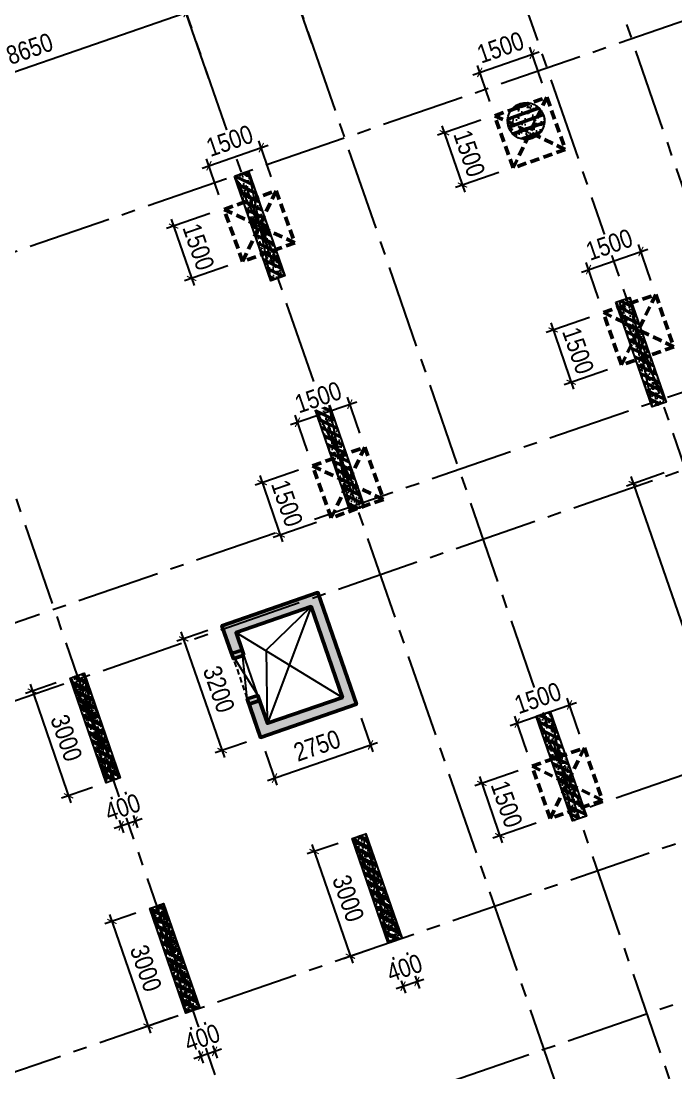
# Model space of a CAD drawing. Header units: millimetres. Extents: x -340714 to 2967022, y -655653 to 62.
# Drawn here: x 1305330 to 1323074, y -138735 to -110241 of the extents above; entities that cross this region are included whole.
import ezdxf

# ---------------------------------------------------------------- set-up
doc = ezdxf.new("R2010")
doc.units = ezdxf.units.MM
doc.header["$LTSCALE"] = 100
doc.header["$PDMODE"] = 32
doc.header["$PDSIZE"] = 2.5
for name, pattern in [('CENTER2', [1.125, 0.75, -0.125, 0.125, -0.125]), ('DASHED', [4.5, 3, -1.5]), ('HIDDEN', [0.375, 0.25, -0.125])]:
    doc.linetypes.add(name, pattern=pattern)
for name, color, linetype in [('ccu11-Khuat', 9, 'DASHED'), ('ccu11-Thay', 7, 'Continuous'), ('ccu12-Manh', 8, 'Continuous'), ('ccu12-Truc', 13, 'CENTER2'), ('KC2-DIM', 251, 'Continuous'), ('KT-Dim', 8, 'Continuous'), ('ST_MBDV Cot vach 220805$0$AUDIT_I_220805193045-5', 6, 'Continuous'), ('ST_MBDV Cot vach 220805$0$AUDIT_I_220805193045-6', 250, 'Continuous'), ('Xref.Asix of Basement B2$0$AUDIT_I_220805193045-5', 6, 'Continuous'), ('Xref_ST_MBDV Cot vach 30.7.2022|Xref_ST_MBDV Cot vach 30.7.2022|Xref_ST_MBDV Cot vach 30.7.2022|Xref_ST_MBDV Cot vach 30.7.2022|KC-Betong', 6, 'Continuous')]:
    doc.layers.add(name, color=color, linetype=linetype)
doc.layers.add('KT-Net cot vach', color=6, linetype='Continuous', lineweight=50)
doc.layers.add('ST_MBDV Cot vach 220805$0$KT-Net cot vach', color=6, linetype='Continuous', lineweight=50)
doc.styles.add('Arial Narrow', font='ARIALN.TTF')
doc.dimstyles.new('ccu12-200', dxfattribs={"dimscale": 200, "dimtxt": 2.5, "dimasz": 1, "dimexe": 1, "dimexo": 2, "dimgap": 1, "dimtad": 1, "dimdec": 0, "dimrnd": 5, "dimdsep": 46, "dimtxsty": 'Arial Narrow', "dimblk": 'ARCHTICK', "dimcen": -1, "dimdle": 1, "dimclrd": 256, "dimclre": 256, "dimclrt": 3, "dimadec": 0, "dimazin": 2, "dimtfac": 0.1, "dimtdec": 0, "dimtmove": 0, "dimatfit": 1, "dimldrblk": 'ARCHTICK', "dimfxl": 1, "dimtvp": 0.833333, "dimtolj": 1, "dimtzin": 12, "dimarcsym": 0})
pattern_1 = [(50, (-550, 3050), (286.904, -25.101), [30, -330]), (355, (-550, 3050), (-55.5, 300.877), [24, -264]), (100.451, (-526.1, 3047.9), (231.404, 275.776), [25.496, -280.457]), (46.184, (-550, 3130), (426.896, -66.208), [45, -495]), (96.636, (-514.43, 3124.5), (373.865, 389.647), [38.244, -420.685]), (351.184, (-550, 3130), (373.865, 389.65), [36, -396]), (21, (-510, 3110), (238.763, -161.048), [30, -330]), (326, (-510, 3110), (97.326, 290.06), [24, -264]), (71.451, (-490.1, 3096.58), (336.09, 129.012), [25.496, -280.457]), (37.5, (-550, 3050), (4.864, 133.1575), [0, -260.8, 0, -268, 0, -265]), (7.5, (-550, 3050), (105.228, 157.7647), [0, -152.8, 0, -254.8, 0, -101]), (327.5, (-639.2, 3050), (213.529, -9.022), [0, -100, 0, -312, 0, -414]), (317.5, (-679.2, 3050), (233.274, 40.042), [0, -130, 0, -207.2, 0, -294]), (45, (-550, 3050), (-120.208, 120.208), []), (45, (-550, 3099), (-120.208, 120.208), [])]

# ---------------------------------------------------------------- blocks, each defined once
blk = doc.blocks.new('_ARCHTICK')
at = {"color": 0, "linetype": 'ByBlock', "const_width": 0.15}
blk.add_lwpolyline([(-0.5, -0.5), (0.5, 0.5)], dxfattribs=at)
blk = doc.blocks.new('*D1023')
at = {"layer": 'Defpoints', "color": 0, "transparency": 16777216}
for p in [(333214, -44363), (333962, -46528), (325785, -49351)]:
    blk.add_point(p, dxfattribs=at)
at = {"layer": 'KT-Dim', "lineweight": -2, "transparency": 16777216}
for p, q in [((324849, -47251), (333403, -44298)), ((333831, -46150), (333149, -44174)), ((325655, -48973), (324972, -46997))]:
    blk.add_line(p, q, dxfattribs=at)
at = {"layer": 'KT-Dim', "lineweight": -2, "transparency": 16777216, "xscale": 200, "yscale": 200, "zscale": 200}
for p, rotation in [((333214, -44363), 19.04713796363416), ((325038, -47186), 199.0471379636342)]:
    blk.add_blockref('_ARCHTICK', p, dxfattribs=dict(at, rotation=rotation))
at = {"layer": 'KT-Dim', "color": 3, "transparency": 16777216, "insert": (328977, -45344), "char_height": 500, "attachment_point": 5, "rotation": 19.0471, "style": 'Arial Narrow'}
blk.add_mtext('\\A1;8650', dxfattribs=at)
blk = doc.blocks.new('*D1024')
at = {"layer": 'Defpoints', "color": 0, "transparency": 16777216}
for p in [(336003, -43400), (336750, -45566), (333962, -46528)]:
    blk.add_point(p, dxfattribs=at)
at = {"layer": 'KT-Dim', "lineweight": -2, "transparency": 16777216}
for p, q in [((336620, -45188), (335937, -43211)), ((333025, -44428), (336192, -43335)), ((333831, -46150), (333149, -44174))]:
    blk.add_line(p, q, dxfattribs=at)
at = {"layer": 'KT-Dim', "lineweight": -2, "transparency": 16777216, "xscale": 200, "yscale": 200, "zscale": 200}
for p, rotation in [((336003, -43400), 19.04713796363416), ((333214, -44363), 199.0471379636342)]:
    blk.add_blockref('_ARCHTICK', p, dxfattribs=dict(at, rotation=rotation))
at = {"layer": 'KT-Dim', "color": 3, "transparency": 16777216, "insert": (334460, -43451), "char_height": 500, "attachment_point": 5, "rotation": 19.0471, "style": 'Arial Narrow'}
blk.add_mtext('\\A1;2950', dxfattribs=at)
blk = doc.blocks.new('*D1025')
at = {"layer": 'Defpoints', "color": 0, "transparency": 16777216}
for p in [(341485, -41507), (342233, -43673), (336750, -45566)]:
    blk.add_point(p, dxfattribs=at)
at = {"layer": 'KT-Dim', "lineweight": -2, "transparency": 16777216}
for p, q in [((335814, -43466), (341674, -41442)), ((342102, -43295), (341420, -41318)), ((336620, -45188), (335937, -43211))]:
    blk.add_line(p, q, dxfattribs=at)
at = {"layer": 'KT-Dim', "lineweight": -2, "transparency": 16777216, "xscale": 200, "yscale": 200, "zscale": 200}
for p, rotation in [((341485, -41507), 19.04713796363416), ((336003, -43400), 199.0471379636342)]:
    blk.add_blockref('_ARCHTICK', p, dxfattribs=dict(at, rotation=rotation))
at = {"layer": 'KT-Dim', "color": 3, "transparency": 16777216, "insert": (338595, -42023), "char_height": 500, "attachment_point": 5, "rotation": 19.0471, "style": 'Arial Narrow'}
blk.add_mtext('\\A1;5800', dxfattribs=at)
blk = doc.blocks.new('*U651')
h = blk.add_hatch()
h.set_pattern_fill('VATLIEU04', color=250, scale=40, style=0, pattern_type=2)
h.set_pattern_definition(pattern_1)
h.paths.add_polyline_path([(-475, -475), (-75, -475), (-75, 2525), (-475, 2525)])
at = {"color": 6, "ltscale": 0.25}
blk.add_lwpolyline([(-475, -475), (-75, -475), (-75, 2525), (-475, 2525)], close=True, dxfattribs=at)
at = {"layer": 'Defpoints', "linetype": 'ByBlock', "ltscale": 30}
for p, q in [((-75, -475), (-475, 2525)), ((-475, -475), (-75, 2525))]:
    blk.add_line(p, q, dxfattribs=at)
blk = doc.blocks.new('MBCOTVACH-T7-PN')
at = {"layer": 'ST_MBDV Cot vach 220805$0$AUDIT_I_220805193045-6', "ltscale": 0.5}
h = blk.add_hatch(dxfattribs=at)
h.set_pattern_fill('VATLIEU04', color=256, scale=50, angle=335, pattern_type=2)
h.set_pattern_definition([(25, (179477.3, -29087.5), (311.76915, -180), [37.5, -412.5]), (330, (179477.3, -29087.5), (96.0694, 370.1782), [30, -330]), (75.4514, (179503.27, -29102.5), (407.83865, 190.1779), [31.8701, -350.57106]), (21.1842, (179519.55, -28996.86), (448.6488, -300.5234), [56.25, -618.75]), (71.6356, (179556.94, -29021.9), (629.386, 243.9225), [47.8051, -525.8565]), (326.1842, (179519.55, -28996.86), (629.3859, 243.923), [45, -495]), (356, (179554.3, -29040.65), (185.4137, -308.5802), [37.5, -412.5]), (301, (179554.3, -29040.65), (263.4901, 277.1898), [30, -330]), (46.4514, (179569.75, -29066.36), (448.9038, -31.3908), [31.8701, -350.57106]), (12.5, (179477.29, -29087.49), (75.8538, 148.28266), [0, -326, 0, -335, 0, -331.25]), (342.5, (179477.29, -29087.5), (202.55378, 123.1402), [0, -191, 0, -318.5, 0, -126.25]), (302.5, (179376.24, -29040.37), (237.13767, -123.02238), [0, -125, 0, -390, 0, -517.5]), (292.5, (179330.92, -29019.24), (285.42618, -77.8696), [0, -162.5, 0, -259, 0, -367.5]), (20, (179477.3, -29087.5), (-72.67928, 199.68468), []), (20, (179503.17, -29031.98), (-72.67928, 199.68468), [])])
edge = h.paths.add_edge_path()
edge.add_ellipse((33464, 10317), major_axis=(-163, 473), ratio=1, start_angle=0, end_angle=360)
at = {"layer": 'ST_MBDV Cot vach 220805$0$KT-Net cot vach'}
h = blk.add_hatch(dxfattribs=at)
h.set_pattern_fill('1BETONG2-BOP', color=250, scale=30, style=0, pattern_type=2)
h.set_pattern_definition([(69.0471, (17329.28, -10971.5), (209.5408, 52.4275), [22.5, -247.5]), (14.0471, (17329.28, -10971.5), (-112.989, 199.7187), [18, -198]), (119.4985, (17346.74, -10967.13), (96.552, 252.1462), [19.122, -210.3426]), (65.2313, (17309.7, -10914.8), (318.848, 57.55), [33.75, -371.25]), (115.6827, (17336.27, -10910), (169.677, 367.7426), [28.683, -315.514]), (10.2313, (17309.7, -10914.8), (169.677, 367.743), [27, -297]), (40.0471, (17342.95, -10919.18), (208.686, -55.7332), [22.5, -247.5]), (245.0471, (17342.95, -10919.18), (226.3168, -37.8782), [18, -198]), (90.4985, (17360.34, -10923.82), (206.6893, 173.7226), [19.122, -210.3426]), (86.54714, (17329.276, -10971.5), (-73.03432, 68.2125), [0, -195.6, 0, -201, 0, -198.75]), (23.5471, (17329.28, -10971.5), (43.1377, 135.5289), [0, -114.6, 0, -191.1, 0, -75.75]), (346.54714, (17266.04, -10993.335), (153.58697, 45.86723), [0, -75, 0, -234, 0, -310.5]), (336.5471, (17237.68, -11003.13), (155.5764, 85.4834), [0, -97.5, 0, -155.4, 0, -220.5]), (334.0471, (17329.28, -10971.5), (55.798, 114.6422), []), (334.0471, (17317.28, -10936.76), (55.798, 114.6422), [])])
h.paths.add_polyline_path([(25818, -4152), (25606, -3537), (27639, -2836), (28487, -5293), (26455, -5995), (26243, -5380), (25959, -5478), (26269, -6376), (28869, -5479), (27824, -2454), (25225, -3351), (25535, -4249)])
at = {"layer": 'ST_MBDV Cot vach 220805$0$AUDIT_I_220805193045-5', "ltscale": 0.5}
blk.add_ellipse((33464, 10317), major_axis=(-163, 473), ratio=1, dxfattribs=at)
at = {"layer": 'ST_MBDV Cot vach 220805$0$KT-Net cot vach', "elevation": 0}
blk.add_lwpolyline([(25818, -4152), (25606, -3537), (27639, -2836), (28487, -5293), (26455, -5995), (26243, -5380), (25959, -5478), (26269, -6376), (28869, -5479), (27824, -2454), (25225, -3351), (25535, -4249)], close=True, dxfattribs=at)
at = {"layer": 'ST_MBDV Cot vach 220805$0$AUDIT_I_220805193045-5', "linetype": 'ByBlock', "xscale": -1, "rotation": 199.0471379540016}
for p in [(26173, 8534), (36503, 5118, 0), (28327, 2295, 0), (21717, -5065, 0), (34346, -6100, 0), (29353, -9411, 0), (23871, -11304, 0)]:
    blk.add_blockref('*U651', p, dxfattribs=at)
blk = doc.blocks.new('LOI-B2-T1-PN')
at = {"layer": 'KT-Net cot vach'}
h = blk.add_hatch(dxfattribs=at)
h.set_pattern_fill('1BETONG2-BOP', color=250, scale=30, style=0, pattern_type=2)
h.set_pattern_definition([(69.0471, (17329.28, -10971.5), (209.5408, 52.4275), [22.5, -247.5]), (14.0471, (17329.28, -10971.5), (-112.989, 199.7187), [18, -198]), (119.4985, (17346.74, -10967.13), (96.552, 252.1462), [19.122, -210.3426]), (65.2313, (17309.7, -10914.8), (318.848, 57.55), [33.75, -371.25]), (115.6827, (17336.27, -10910), (169.677, 367.7426), [28.683, -315.514]), (10.2313, (17309.7, -10914.8), (169.677, 367.743), [27, -297]), (40.0471, (17342.95, -10919.18), (208.686, -55.7332), [22.5, -247.5]), (245.0471, (17342.95, -10919.18), (226.3168, -37.8782), [18, -198]), (90.4985, (17360.34, -10923.82), (206.6893, 173.7226), [19.122, -210.3426]), (86.54714, (17329.276, -10971.5), (-73.03432, 68.2125), [0, -195.6, 0, -201, 0, -198.75]), (23.5471, (17329.28, -10971.5), (43.1377, 135.5289), [0, -114.6, 0, -191.1, 0, -75.75]), (346.54714, (17266.04, -10993.335), (153.58697, 45.86723), [0, -75, 0, -234, 0, -310.5]), (336.5471, (17237.68, -11003.13), (155.5764, 85.4834), [0, -97.5, 0, -155.4, 0, -220.5]), (334.0471, (17329.28, -10971.5), (55.798, 114.6422), []), (334.0471, (17317.28, -10936.76), (55.798, 114.6422), [])])
h.paths.add_polyline_path([(25769, -4010), (25606, -3537), (27639, -2836), (28487, -5293), (26455, -5995), (26194, -5239), (25910, -5337), (26269, -6376), (28869, -5479), (27824, -2454), (25225, -3351), (25486, -4108)])
at = {"layer": 'ccu11-Khuat', "color": 6, "ltscale": 0.5}
blk.add_lwpolyline([(25486, -4108), (25910, -5337)], dxfattribs=at)
at = {"layer": 'ccu11-Thay', "color": 6, "ltscale": 0.5}
blk.add_lwpolyline([(26194, -5239), (25769, -4010)], dxfattribs=at)
at = {"layer": 'ccu12-Manh', "ltscale": 0.5}
blk.add_lwpolyline([(26455, -5995), (26431, -4005), (27639, -2836)], dxfattribs=at)
at = {"layer": 'KC2-DIM', "ltscale": 0.5}
for points in [[(27639, -2836), (26455, -5995)], [(25606, -3537), (28487, -5293)], [(25486, -4108), (26194, -5239)], [(25910, -5337), (25769, -4010)]]:
    blk.add_lwpolyline(points, dxfattribs=at)
at = {"layer": 'KT-Net cot vach'}
blk.add_lwpolyline([(25769, -4010), (25606, -3537), (27639, -2836), (28487, -5293), (26455, -5995), (26194, -5239), (25910, -5337), (26269, -6376), (28869, -5479), (27824, -2454), (25225, -3351), (25486, -4108)], close=True, dxfattribs=at)
blk = doc.blocks.new('*D965')
at = {"layer": 'Defpoints', "color": 0, "ltscale": 0.5, "transparency": 16777216}
for p in [(1312242, -114837), (1310824, -115326)]:
    blk.add_point(p, dxfattribs=at)
at = {"layer": 'KC2-DIM', "lineweight": -2, "ltscale": 0.5, "transparency": 16777216}
for p, q in [((1310233, -114226), (1312029, -113606)), ((1312111, -114459), (1311774, -113482)), ((1310693, -114948), (1310356, -113972))]:
    blk.add_line(p, q, dxfattribs=at)
at = {"layer": 'KC2-DIM', "lineweight": -2, "ltscale": 0.5, "transparency": 16777216, "xscale": 200, "yscale": 200, "zscale": 200}
for p, rotation in [((1311839, -113672), 19.04713795399314), ((1310422, -114161), 199.0471379539931)]:
    blk.add_blockref('_ARCHTICK', p, dxfattribs=dict(at, rotation=rotation))
at = {"layer": 'KC2-DIM', "color": 3, "ltscale": 0.5, "transparency": 16777216, "insert": (1310982, -113486), "char_height": 500, "attachment_point": 5, "rotation": 19.0471, "style": 'Arial Narrow', "bg_fill": 3, "box_fill_scale": 1.1, "bg_fill_color": 256, "bg_fill_true_color": 13158600, "bg_fill_transparency": 0}
blk.add_mtext('\\A1;1500', dxfattribs=at)
at = {"layer": 'Defpoints', "color": 0, "ltscale": 0.5, "transparency": 16777216}
blk.add_point((1311839, -113672), dxfattribs=at)
blk = doc.blocks.new('*D966')
at = {"layer": 'Defpoints', "color": 0, "ltscale": 0.5, "transparency": 16777216}
for p in [(1310824, -115326), (1311313, -116744)]:
    blk.add_point(p, dxfattribs=at)
at = {"layer": 'KC2-DIM', "lineweight": -2, "ltscale": 0.5, "transparency": 16777216}
for p, q in [((1310446, -115457), (1309274, -115861)), ((1309398, -115607), (1310018, -117403)), ((1310935, -116875), (1309763, -117279))]:
    blk.add_line(p, q, dxfattribs=at)
at = {"layer": 'KC2-DIM', "lineweight": -2, "ltscale": 0.5, "transparency": 16777216, "xscale": 200, "yscale": 200, "zscale": 200}
for p, rotation in [((1309463, -115796), 109.047137953989), ((1309952, -117214), 289.047137953989)]:
    blk.add_blockref('_ARCHTICK', p, dxfattribs=dict(at, rotation=rotation))
at = {"layer": 'KC2-DIM', "color": 3, "ltscale": 0.5, "transparency": 16777216, "insert": (1310138, -116357), "char_height": 500, "attachment_point": 5, "rotation": 289.0471, "style": 'Arial Narrow', "bg_fill": 3, "box_fill_scale": 1.1, "bg_fill_color": 256, "bg_fill_true_color": 13158600, "bg_fill_transparency": 0}
blk.add_mtext('\\A1;1500', dxfattribs=at)
at = {"layer": 'Defpoints', "color": 0, "ltscale": 0.5, "transparency": 16777216}
blk.add_point((1309952, -117214), dxfattribs=at)
blk = doc.blocks.new('*D967')
at = {"layer": 'Defpoints', "color": 0, "ltscale": 0.5, "transparency": 16777216}
for p in [(1319579, -112306), (1318161, -112796)]:
    blk.add_point(p, dxfattribs=at)
at = {"layer": 'KC2-DIM', "lineweight": -2, "ltscale": 0.5, "transparency": 16777216}
for p, q in [((1317570, -111696), (1319366, -111076)), ((1319448, -111928), (1319111, -110952)), ((1318031, -112418), (1317694, -111442))]:
    blk.add_line(p, q, dxfattribs=at)
at = {"layer": 'KC2-DIM', "lineweight": -2, "ltscale": 0.5, "transparency": 16777216, "xscale": 200, "yscale": 200, "zscale": 200}
for p, rotation in [((1319177, -111141), 19.04713795399605), ((1317759, -111631), 199.047137953996)]:
    blk.add_blockref('_ARCHTICK', p, dxfattribs=dict(at, rotation=rotation))
at = {"layer": 'KC2-DIM', "color": 3, "ltscale": 0.5, "transparency": 16777216, "insert": (1318319, -110956), "char_height": 500, "attachment_point": 5, "rotation": 19.0471, "style": 'Arial Narrow', "bg_fill": 3, "box_fill_scale": 1.1, "bg_fill_color": 256, "bg_fill_true_color": 13158600, "bg_fill_transparency": 0}
blk.add_mtext('\\A1;1500', dxfattribs=at)
at = {"layer": 'Defpoints', "color": 0, "ltscale": 0.5, "transparency": 16777216}
blk.add_point((1319177, -111141), dxfattribs=at)
blk = doc.blocks.new('*D968')
at = {"layer": 'Defpoints', "color": 0, "ltscale": 0.5, "transparency": 16777216}
for p in [(1318161, -112796), (1318651, -114214)]:
    blk.add_point(p, dxfattribs=at)
at = {"layer": 'KC2-DIM', "lineweight": -2, "ltscale": 0.5, "transparency": 16777216}
for p, q in [((1317783, -112927), (1316611, -113331)), ((1316735, -113077), (1317355, -114873)), ((1318273, -114344), (1317101, -114749))]:
    blk.add_line(p, q, dxfattribs=at)
at = {"layer": 'KC2-DIM', "lineweight": -2, "ltscale": 0.5, "transparency": 16777216, "xscale": 200, "yscale": 200, "zscale": 200}
for p, rotation in [((1316800, -113266), 109.047137953989), ((1317290, -114684), 289.047137953989)]:
    blk.add_blockref('_ARCHTICK', p, dxfattribs=dict(at, rotation=rotation))
at = {"layer": 'KC2-DIM', "color": 3, "ltscale": 0.5, "transparency": 16777216, "insert": (1317475, -113826), "char_height": 500, "attachment_point": 5, "rotation": 289.0471, "style": 'Arial Narrow', "bg_fill": 3, "box_fill_scale": 1.1, "bg_fill_color": 256, "bg_fill_true_color": 13158600, "bg_fill_transparency": 0}
blk.add_mtext('\\A1;1500', dxfattribs=at)
at = {"layer": 'Defpoints', "color": 0, "ltscale": 0.5, "transparency": 16777216}
blk.add_point((1317290, -114684), dxfattribs=at)
blk = doc.blocks.new('*D925')
at = {"layer": 'Defpoints', "color": 0, "ltscale": 0.5, "transparency": 16777216}
for p in [(1322526, -117649), (1321109, -118139)]:
    blk.add_point(p, dxfattribs=at)
at = {"layer": 'KC2-DIM', "lineweight": -2, "ltscale": 0.5, "transparency": 16777216}
for p, q in [((1320517, -117039), (1322313, -116419)), ((1322396, -117271), (1322059, -116295)), ((1320978, -117760), (1320641, -116784))]:
    blk.add_line(p, q, dxfattribs=at)
at = {"layer": 'KC2-DIM', "lineweight": -2, "ltscale": 0.5, "transparency": 16777216, "xscale": 200, "yscale": 200, "zscale": 200}
for p, rotation in [((1322124, -116484), 19.04713795399605), ((1320706, -116973), 199.047137953996)]:
    blk.add_blockref('_ARCHTICK', p, dxfattribs=dict(at, rotation=rotation))
at = {"layer": 'KC2-DIM', "color": 3, "ltscale": 0.5, "transparency": 16777216, "insert": (1321267, -116298), "char_height": 500, "attachment_point": 5, "rotation": 19.0471, "style": 'Arial Narrow', "bg_fill": 3, "box_fill_scale": 1.1, "bg_fill_color": 256, "bg_fill_true_color": 13158600, "bg_fill_transparency": 0}
blk.add_mtext('\\A1;1500', dxfattribs=at)
at = {"layer": 'Defpoints', "color": 0, "ltscale": 0.5, "transparency": 16777216}
blk.add_point((1322124, -116484), dxfattribs=at)
blk = doc.blocks.new('*D926')
at = {"layer": 'Defpoints', "color": 0, "ltscale": 0.5, "transparency": 16777216}
for p in [(1321109, -118139), (1321598, -119556)]:
    blk.add_point(p, dxfattribs=at)
at = {"layer": 'KC2-DIM', "lineweight": -2, "ltscale": 0.5, "transparency": 16777216}
for p, q in [((1320730, -118269), (1319559, -118674)), ((1319682, -118419), (1320302, -120215)), ((1321220, -119687), (1320048, -120092))]:
    blk.add_line(p, q, dxfattribs=at)
at = {"layer": 'KC2-DIM', "lineweight": -2, "ltscale": 0.5, "transparency": 16777216, "xscale": 200, "yscale": 200, "zscale": 200}
for p, rotation in [((1319748, -118608), 109.047137953989), ((1320237, -120026), 289.047137953989)]:
    blk.add_blockref('_ARCHTICK', p, dxfattribs=dict(at, rotation=rotation))
at = {"layer": 'KC2-DIM', "color": 3, "ltscale": 0.5, "transparency": 16777216, "insert": (1320423, -119169), "char_height": 500, "attachment_point": 5, "rotation": 289.0471, "style": 'Arial Narrow', "bg_fill": 3, "box_fill_scale": 1.1, "bg_fill_color": 256, "bg_fill_true_color": 13158600, "bg_fill_transparency": 0}
blk.add_mtext('\\A1;1500', dxfattribs=at)
at = {"layer": 'Defpoints', "color": 0, "ltscale": 0.5, "transparency": 16777216}
blk.add_point((1320237, -120026), dxfattribs=at)
blk = doc.blocks.new('*D927')
at = {"layer": 'Defpoints', "color": 0, "ltscale": 0.5, "transparency": 16777216}
for p in [(1314640, -121784), (1313223, -122274)]:
    blk.add_point(p, dxfattribs=at)
at = {"layer": 'KC2-DIM', "lineweight": -2, "ltscale": 0.5, "transparency": 16777216}
for p, q in [((1314510, -121406), (1314173, -120430)), ((1312631, -121174), (1314427, -120554)), ((1313092, -121896), (1312755, -120920))]:
    blk.add_line(p, q, dxfattribs=at)
at = {"layer": 'KC2-DIM', "lineweight": -2, "ltscale": 0.5, "transparency": 16777216, "xscale": 200, "yscale": 200, "zscale": 200}
for p, rotation in [((1314238, -120619), 19.04713795399314), ((1312820, -121109), 199.0471379539931)]:
    blk.add_blockref('_ARCHTICK', p, dxfattribs=dict(at, rotation=rotation))
at = {"layer": 'KC2-DIM', "color": 3, "ltscale": 0.5, "transparency": 16777216, "insert": (1313381, -120433), "char_height": 500, "attachment_point": 5, "rotation": 19.0471, "style": 'Arial Narrow', "bg_fill": 3, "box_fill_scale": 1.1, "bg_fill_color": 256, "bg_fill_true_color": 13158600, "bg_fill_transparency": 0}
blk.add_mtext('\\A1;1500', dxfattribs=at)
at = {"layer": 'Defpoints', "color": 0, "ltscale": 0.5, "transparency": 16777216}
blk.add_point((1314238, -120619), dxfattribs=at)
blk = doc.blocks.new('*D928')
at = {"layer": 'Defpoints', "color": 0, "ltscale": 0.5, "transparency": 16777216}
for p in [(1313223, -122274), (1313712, -123692)]:
    blk.add_point(p, dxfattribs=at)
at = {"layer": 'KC2-DIM', "lineweight": -2, "ltscale": 0.5, "transparency": 16777216}
for p, q in [((1312844, -122404), (1311673, -122809)), ((1311796, -122555), (1312416, -124351)), ((1313334, -123822), (1312162, -124227))]:
    blk.add_line(p, q, dxfattribs=at)
at = {"layer": 'KC2-DIM', "lineweight": -2, "ltscale": 0.5, "transparency": 16777216, "xscale": 200, "yscale": 200, "zscale": 200}
for p, rotation in [((1311862, -122744), 109.047137953989), ((1312351, -124162), 289.047137953989)]:
    blk.add_blockref('_ARCHTICK', p, dxfattribs=dict(at, rotation=rotation))
at = {"layer": 'KC2-DIM', "color": 3, "ltscale": 0.5, "transparency": 16777216, "insert": (1312537, -123304), "char_height": 500, "attachment_point": 5, "rotation": 289.0471, "style": 'Arial Narrow', "bg_fill": 3, "box_fill_scale": 1.1, "bg_fill_color": 256, "bg_fill_true_color": 13158600, "bg_fill_transparency": 0}
blk.add_mtext('\\A1;1500', dxfattribs=at)
at = {"layer": 'Defpoints', "color": 0, "ltscale": 0.5, "transparency": 16777216}
blk.add_point((1312351, -124162), dxfattribs=at)
blk = doc.blocks.new('*D917')
at = {"layer": 'Defpoints', "color": 0, "ltscale": 0.5, "transparency": 16777216}
for p in [(1320592, -129932), (1319174, -130421)]:
    blk.add_point(p, dxfattribs=at)
at = {"layer": 'KC2-DIM', "lineweight": -2, "ltscale": 0.5, "transparency": 16777216}
for p, q in [((1318583, -129321), (1320379, -128701)), ((1320461, -129554), (1320124, -128578)), ((1319044, -130043), (1318706, -129067))]:
    blk.add_line(p, q, dxfattribs=at)
at = {"layer": 'KC2-DIM', "lineweight": -2, "ltscale": 0.5, "transparency": 16777216, "xscale": 200, "yscale": 200, "zscale": 200}
for p, rotation in [((1320190, -128767), 19.04713795399604), ((1318772, -129256), 199.047137953996)]:
    blk.add_blockref('_ARCHTICK', p, dxfattribs=dict(at, rotation=rotation))
at = {"layer": 'KC2-DIM', "color": 3, "ltscale": 0.5, "transparency": 16777216, "insert": (1319332, -128581), "char_height": 500, "attachment_point": 5, "rotation": 19.0471, "style": 'Arial Narrow', "bg_fill": 3, "box_fill_scale": 1.1, "bg_fill_color": 256, "bg_fill_true_color": 13158600, "bg_fill_transparency": 0}
blk.add_mtext('\\A1;1500', dxfattribs=at)
at = {"layer": 'Defpoints', "color": 0, "ltscale": 0.5, "transparency": 16777216}
blk.add_point((1320190, -128767), dxfattribs=at)
blk = doc.blocks.new('*D918')
at = {"layer": 'Defpoints', "color": 0, "ltscale": 0.5, "transparency": 16777216}
for p in [(1319174, -130421), (1319664, -131839)]:
    blk.add_point(p, dxfattribs=at)
at = {"layer": 'KC2-DIM', "lineweight": -2, "ltscale": 0.5, "transparency": 16777216}
for p, q in [((1318796, -130552), (1317624, -130957)), ((1317748, -130702), (1318368, -132498)), ((1319285, -131970), (1318114, -132374))]:
    blk.add_line(p, q, dxfattribs=at)
at = {"layer": 'KC2-DIM', "lineweight": -2, "ltscale": 0.5, "transparency": 16777216, "xscale": 200, "yscale": 200, "zscale": 200}
for p, rotation in [((1317813, -130891), 109.047137953989), ((1318303, -132309), 289.047137953989)]:
    blk.add_blockref('_ARCHTICK', p, dxfattribs=dict(at, rotation=rotation))
at = {"layer": 'KC2-DIM', "color": 3, "ltscale": 0.5, "transparency": 16777216, "insert": (1318488, -131452), "char_height": 500, "attachment_point": 5, "rotation": 289.0471, "style": 'Arial Narrow', "bg_fill": 3, "box_fill_scale": 1.1, "bg_fill_color": 256, "bg_fill_true_color": 13158600, "bg_fill_transparency": 0}
blk.add_mtext('\\A1;1500', dxfattribs=at)
at = {"layer": 'Defpoints', "color": 0, "ltscale": 0.5, "transparency": 16777216}
blk.add_point((1318303, -132309), dxfattribs=at)
blk = doc.blocks.new('*D990')
at = {"layer": 'Defpoints', "color": 0, "ltscale": 0.5, "transparency": 16777216}
for p in [(1308815, -134278), (1309794, -137113), (1308771, -137466)]:
    blk.add_point(p, dxfattribs=at)
at = {"layer": 'KC2-DIM', "lineweight": -2, "ltscale": 0.5, "transparency": 16777216}
for p, q in [((1308437, -134408), (1307603, -134696)), ((1307727, -134442), (1308837, -137655)), ((1309416, -137244), (1308582, -137532))]:
    blk.add_line(p, q, dxfattribs=at)
at = {"layer": 'KC2-DIM', "lineweight": -2, "ltscale": 0.5, "transparency": 16777216, "xscale": 200, "yscale": 200, "zscale": 200}
for p, rotation in [((1307792, -134631), 109.0471379540068), ((1308771, -137466), 289.0471379540069)]:
    blk.add_blockref('_ARCHTICK', p, dxfattribs=dict(at, rotation=rotation))
at = {"layer": 'KC2-DIM', "color": 3, "ltscale": 0.5, "transparency": 16777216, "insert": (1308712, -135900), "char_height": 500, "attachment_point": 5, "rotation": 289.0471, "style": 'Arial Narrow', "bg_fill": 3, "box_fill_scale": 1.1, "bg_fill_color": 256, "bg_fill_true_color": 13158600, "bg_fill_transparency": 0}
blk.add_mtext('\\A1;3000', dxfattribs=at)
blk = doc.blocks.new('*D991')
at = {"layer": 'Defpoints', "color": 0, "ltscale": 0.5, "transparency": 16777216}
for p in [(1310172, -136983), (1309794, -137113)]:
    blk.add_point(p, dxfattribs=at)
at = {"layer": 'KC2-DIM', "lineweight": -2, "ltscale": 0.5, "transparency": 16777216}
for p, q in [((1309925, -137491), (1310262, -138468)), ((1310303, -137361), (1310640, -138337)), ((1310008, -138344), (1310764, -138083))]:
    blk.add_line(p, q, dxfattribs=at)
at = {"layer": 'KC2-DIM', "lineweight": -2, "ltscale": 0.5, "transparency": 16777216, "xscale": 200, "yscale": 200, "zscale": 200}
for p, rotation in [((1310197, -138279), 199.0472059538776), ((1310575, -138148), 19.04720595387755)]:
    blk.add_blockref('_ARCHTICK', p, dxfattribs=dict(at, rotation=rotation))
at = {"layer": 'KC2-DIM', "color": 3, "ltscale": 0.5, "transparency": 16777216, "insert": (1310237, -137783), "char_height": 500, "attachment_point": 5, "rotation": 19.0472, "style": 'Arial Narrow', "bg_fill": 3, "box_fill_scale": 1.1, "bg_fill_color": 256, "bg_fill_true_color": 13158600, "bg_fill_transparency": 0}
blk.add_mtext('\\A1;400', dxfattribs=at)
at = {"layer": 'Defpoints', "color": 0, "ltscale": 0.5, "transparency": 16777216}
blk.add_point((1310575, -138148), dxfattribs=at)
blk = doc.blocks.new('*D900')
at = {"layer": 'Defpoints', "color": 0, "ltscale": 0.5, "transparency": 16777216}
for p in [(1314298, -132385), (1315277, -135220), (1314254, -135574)]:
    blk.add_point(p, dxfattribs=at)
at = {"layer": 'KC2-DIM', "lineweight": -2, "ltscale": 0.5, "transparency": 16777216}
for p, q in [((1313920, -132515), (1313086, -132803)), ((1313210, -132549), (1314319, -135763)), ((1314899, -135351), (1314065, -135639))]:
    blk.add_line(p, q, dxfattribs=at)
at = {"layer": 'KC2-DIM', "lineweight": -2, "ltscale": 0.5, "transparency": 16777216, "xscale": 200, "yscale": 200, "zscale": 200}
for p, rotation in [((1313275, -132738), 109.0471379540068), ((1314254, -135574), 289.0471379540069)]:
    blk.add_blockref('_ARCHTICK', p, dxfattribs=dict(at, rotation=rotation))
at = {"layer": 'KC2-DIM', "color": 3, "ltscale": 0.5, "transparency": 16777216, "insert": (1314195, -134007), "char_height": 500, "attachment_point": 5, "rotation": 289.0471, "style": 'Arial Narrow', "bg_fill": 3, "box_fill_scale": 1.1, "bg_fill_color": 256, "bg_fill_true_color": 13158600, "bg_fill_transparency": 0}
blk.add_mtext('\\A1;3000', dxfattribs=at)
blk = doc.blocks.new('*D901')
at = {"layer": 'Defpoints', "color": 0, "ltscale": 0.5, "transparency": 16777216}
for p in [(1315277, -135220), (1315655, -135090)]:
    blk.add_point(p, dxfattribs=at)
at = {"layer": 'KC2-DIM', "lineweight": -2, "ltscale": 0.5, "transparency": 16777216}
for p, q in [((1315407, -135599), (1315744, -136575)), ((1315785, -135468), (1316123, -136444)), ((1315490, -136451), (1316246, -136190))]:
    blk.add_line(p, q, dxfattribs=at)
at = {"layer": 'KC2-DIM', "lineweight": -2, "ltscale": 0.5, "transparency": 16777216, "xscale": 200, "yscale": 200, "zscale": 200}
for p, rotation in [((1316057, -136255), 19.04720595387755), ((1315679, -136386), 199.0472059538776)]:
    blk.add_blockref('_ARCHTICK', p, dxfattribs=dict(at, rotation=rotation))
at = {"layer": 'KC2-DIM', "color": 3, "ltscale": 0.5, "transparency": 16777216, "insert": (1315720, -135890), "char_height": 500, "attachment_point": 5, "rotation": 19.0472, "style": 'Arial Narrow', "bg_fill": 3, "box_fill_scale": 1.1, "bg_fill_color": 256, "bg_fill_true_color": 13158600, "bg_fill_transparency": 0}
blk.add_mtext('\\A1;400', dxfattribs=at)
at = {"layer": 'Defpoints', "color": 0, "ltscale": 0.5, "transparency": 16777216}
blk.add_point((1316057, -136255), dxfattribs=at)
blk = doc.blocks.new('*D902')
at = {"layer": 'Defpoints', "color": 0, "ltscale": 0.5, "transparency": 16777216}
for p in [(1306661, -128039), (1307641, -130875), (1306618, -131228)]:
    blk.add_point(p, dxfattribs=at)
at = {"layer": 'KC2-DIM', "lineweight": -2, "ltscale": 0.5, "transparency": 16777216}
for p, q in [((1306283, -128169), (1305450, -128457)), ((1305573, -128203), (1306683, -131417)), ((1307262, -131005), (1306429, -131293))]:
    blk.add_line(p, q, dxfattribs=at)
at = {"layer": 'KC2-DIM', "lineweight": -2, "ltscale": 0.5, "transparency": 16777216, "xscale": 200, "yscale": 200, "zscale": 200}
for p, rotation in [((1305639, -128392), 109.0471379540027), ((1306618, -131228), 289.0471379540026)]:
    blk.add_blockref('_ARCHTICK', p, dxfattribs=dict(at, rotation=rotation))
at = {"layer": 'KC2-DIM', "color": 3, "ltscale": 0.5, "transparency": 16777216, "insert": (1306558, -129661), "char_height": 500, "attachment_point": 5, "rotation": 289.0471, "style": 'Arial Narrow', "bg_fill": 3, "box_fill_scale": 1.1, "bg_fill_color": 256, "bg_fill_true_color": 13158600, "bg_fill_transparency": 0}
blk.add_mtext('\\A1;3000', dxfattribs=at)
blk = doc.blocks.new('*D903')
at = {"layer": 'Defpoints', "color": 0, "ltscale": 0.5, "transparency": 16777216}
for p in [(1308019, -130744), (1307641, -130875)]:
    blk.add_point(p, dxfattribs=at)
at = {"layer": 'KC2-DIM', "lineweight": -2, "ltscale": 0.5, "transparency": 16777216}
for p, q in [((1307771, -131253), (1308108, -132229)), ((1308149, -131122), (1308486, -132099)), ((1307854, -132105), (1308610, -131844))]:
    blk.add_line(p, q, dxfattribs=at)
at = {"layer": 'KC2-DIM', "lineweight": -2, "ltscale": 0.5, "transparency": 16777216, "xscale": 200, "yscale": 200, "zscale": 200}
for p, rotation in [((1308043, -132040), 199.0472059538776), ((1308421, -131910), 19.04720595387755)]:
    blk.add_blockref('_ARCHTICK', p, dxfattribs=dict(at, rotation=rotation))
at = {"layer": 'KC2-DIM', "color": 3, "ltscale": 0.5, "transparency": 16777216, "insert": (1308083, -131544), "char_height": 500, "attachment_point": 5, "rotation": 19.0472, "style": 'Arial Narrow', "bg_fill": 3, "box_fill_scale": 1.1, "bg_fill_color": 256, "bg_fill_true_color": 13158600, "bg_fill_transparency": 0}
blk.add_mtext('\\A1;400', dxfattribs=at)
at = {"layer": 'Defpoints', "color": 0, "ltscale": 0.5, "transparency": 16777216}
blk.add_point((1308421, -131910), dxfattribs=at)
blk = doc.blocks.new('*D978')
at = {"layer": 'Defpoints', "color": 0, "ltscale": 0.5, "transparency": 16777216}
for p in [(1323132, -122352), (1325776, -130009), (1324564, -130427)]:
    blk.add_point(p, dxfattribs=at)
at = {"layer": 'KC2-DIM', "lineweight": -2, "ltscale": 0.5, "transparency": 16777216}
for p, q in [((1322754, -122483), (1321732, -122836)), ((1321855, -122582), (1324629, -130616)), ((1325398, -130139), (1324375, -130492))]:
    blk.add_line(p, q, dxfattribs=at)
at = {"layer": 'KC2-DIM', "lineweight": -2, "ltscale": 0.5, "transparency": 16777216, "xscale": 200, "yscale": 200, "zscale": 200}
for p, rotation in [((1321921, -122771), 109.0471379530785), ((1324564, -130427), 289.0471379530785)]:
    blk.add_blockref('_ARCHTICK', p, dxfattribs=dict(at, rotation=rotation))
at = {"layer": 'KC2-DIM', "color": 3, "ltscale": 0.5, "transparency": 16777216, "insert": (1323673, -126450), "char_height": 500, "attachment_point": 5, "rotation": 289.0471, "style": 'Arial Narrow', "bg_fill": 3, "box_fill_scale": 1.1, "bg_fill_color": 256, "bg_fill_true_color": 13158600, "bg_fill_transparency": 0}
blk.add_mtext('\\A1;8100', dxfattribs=at)
blk = doc.blocks.new('*D983')
at = {"layer": 'Defpoints', "color": 0, "ltscale": 0.5, "transparency": 16777216}
for p in [(1314417, -128747), (1311818, -129644), (1314798, -129850)]:
    blk.add_point(p, dxfattribs=at)
at = {"layer": 'KC2-DIM', "lineweight": -2, "ltscale": 0.5, "transparency": 16777216}
for p, q in [((1314548, -129125), (1314863, -130039)), ((1312009, -130812), (1314987, -129784)), ((1311948, -130022), (1312264, -130936))]:
    blk.add_line(p, q, dxfattribs=at)
at = {"layer": 'KC2-DIM', "lineweight": -2, "ltscale": 0.5, "transparency": 16777216, "xscale": 200, "yscale": 200, "zscale": 200}
for p, rotation in [((1314798, -129850), 19.04713795341317), ((1312198, -130747), 199.0471379534132)]:
    blk.add_blockref('_ARCHTICK', p, dxfattribs=dict(at, rotation=rotation))
at = {"layer": 'KC2-DIM', "color": 3, "ltscale": 0.5, "transparency": 16777216, "insert": (1313350, -129868), "char_height": 500, "attachment_point": 5, "rotation": 19.0471, "style": 'Arial Narrow', "bg_fill": 3, "box_fill_scale": 1.1, "bg_fill_color": 256, "bg_fill_true_color": 13158600, "bg_fill_transparency": 0}
blk.add_mtext('\\A1;2750', dxfattribs=at)
blk = doc.blocks.new('*D984')
at = {"layer": 'Defpoints', "color": 0, "ltscale": 0.5, "transparency": 16777216}
for p in [(1310773, -126619), (1309738, -126977), (1311818, -129644)]:
    blk.add_point(p, dxfattribs=at)
at = {"layer": 'KC2-DIM', "lineweight": -2, "ltscale": 0.5, "transparency": 16777216}
for p, q in [((1310395, -126750), (1309549, -127042)), ((1310847, -130191), (1309672, -126788)), ((1311440, -129775), (1310593, -130067))]:
    blk.add_line(p, q, dxfattribs=at)
at = {"layer": 'KC2-DIM', "lineweight": -2, "ltscale": 0.5, "transparency": 16777216, "xscale": 200, "yscale": 200, "zscale": 200}
for p, rotation in [((1309738, -126977), 109.0471379540125), ((1310782, -130002), 289.0471379540124)]:
    blk.add_blockref('_ARCHTICK', p, dxfattribs=dict(at, rotation=rotation))
at = {"layer": 'KC2-DIM', "color": 3, "ltscale": 0.5, "transparency": 16777216, "insert": (1310690, -128341), "char_height": 500, "attachment_point": 5, "rotation": 289.0471, "style": 'Arial Narrow', "bg_fill": 3, "box_fill_scale": 1.1, "bg_fill_color": 256, "bg_fill_true_color": 13158600, "bg_fill_transparency": 0}
blk.add_mtext('\\A1;3200', dxfattribs=at)
blk = doc.blocks.new('*U147')
h = blk.add_hatch()
h.set_pattern_fill('VATLIEU04', color=250, scale=40, style=0, pattern_type=2)
h.set_pattern_definition(pattern_1)
h.paths.add_polyline_path([(-475, -475), (-75, -475), (-75, 2525), (-475, 2525)])
at = {"color": 6, "ltscale": 0.25}
blk.add_lwpolyline([(-475, -475), (-75, -475), (-75, 2525), (-475, 2525)], close=True, dxfattribs=at)
at = {"layer": 'Defpoints', "linetype": 'ByBlock', "ltscale": 30}
for p, q in [((-75, -475), (-475, 2525)), ((-475, -475), (-75, 2525))]:
    blk.add_line(p, q, dxfattribs=at)
blk = doc.blocks.new('*U1064')
at = {"color": 6, "linetype": 'HIDDEN', "ltscale": 10}
for p, q in [((1025, -1025), (-475, 475)), ((1025, 475), (-475, -1025))]:
    blk.add_line(p, q, dxfattribs=at)
blk.add_lwpolyline([(-475, 475), (1025, 475), (1025, -1025), (-475, -1025)], close=True, dxfattribs=at)
blk = doc.blocks.new('*U339')
h = blk.add_hatch()
h.set_pattern_fill('VATLIEU04', color=250, scale=40, style=0, pattern_type=2)
h.set_pattern_definition(pattern_1)
h.paths.add_polyline_path([(-475, -475), (-75, -475), (-75, 2525), (-475, 2525)])
at = {"color": 6, "ltscale": 0.25}
blk.add_lwpolyline([(-475, -475), (-75, -475), (-75, 2525), (-475, 2525)], close=True, dxfattribs=at)
at = {"layer": 'Defpoints', "linetype": 'ByBlock', "ltscale": 30}
for p, q in [((-75, -475), (-475, 2525)), ((-475, -475), (-75, 2525))]:
    blk.add_line(p, q, dxfattribs=at)
blk = doc.blocks.new('MBDV-COTVACH-T7-PN')
at = {"layer": 'KT-Net cot vach'}
for p, rotation in [((33221, 10173, 0), 19.35977521795311), ((25888, 7638, 0), 19.6849732125525), ((36164, 4835, 0), 19.04713795399666), ((28287, 691), 19.6849732125525), ((34230, -7448), 19.04713795399666)]:
    blk.add_blockref('*U1064', p, dxfattribs=dict(at, rotation=rotation))
at = {"layer": 'Xref.Asix of Basement B2$0$AUDIT_I_220805193045-5', "linetype": 'ByBlock', "xscale": -0.9999999999999998, "rotation": 19.04713795400158}
blk.add_blockref('*U147', (29502, -11528), dxfattribs=at)
at = {"layer": 'Xref_ST_MBDV Cot vach 30.7.2022|Xref_ST_MBDV Cot vach 30.7.2022|Xref_ST_MBDV Cot vach 30.7.2022|Xref_ST_MBDV Cot vach 30.7.2022|KC-Betong', "linetype": 'ByBlock', "xscale": -0.9999999999999998, "rotation": 19.04713795400158}
for p in [(21866, -7182), (24020, -13421)]:
    blk.add_blockref('*U339', p, dxfattribs=at)
blk = doc.blocks.new('Grid-ST-flat-3')
at = {"layer": 'ccu12-Truc', "ltscale": 30}
for p, q in [((369404.7, -36752.1), (304555.5, -59141.2)), ((343189.8, -39014.7), (361219.3, -91236.4)), ((340897.6, -39806), (359986.9, -95097.6)), ((335415.2, -41698.9), (354504.5, -96990.4)), ((332626.7, -42661.6), (351716, -97953.1)), ((324450.3, -45484.5), (343539.5, -100776)), ((348389.9, -54057.7), (307655.7, -68121.1)), ((375703.1, -54995.5), (343807.6, -66007.3)), ((349042.6, -55948.2), (308308.4, -70011.6)), ((377595.9, -60477.9), (312746.7, -82867)), ((352142.8, -64928.1), (311408.7, -78991.5))]:
    blk.add_line(p, q, dxfattribs=at)
at = {"layer": 'KT-Dim'}
for base, p1, p2, picture, middle in [((341485, -41507.4), (336750.2, -45565.7), (342232.6, -43672.9), '*D1025', (338595.2, -42023.5)), ((336002.6, -43400.2), (333961.7, -46528.4), (336750.2, -45565.7), '*D1024', (334459.7, -43451.2)), ((333214.1, -44363), (325785.3, -49351.3), (333961.7, -46528.4), '*D1023', (328977.3, -45344))]:
    dim = blk.add_linear_dim(base=base, p1=p1, p2=p2, angle=19.04714, dimstyle='ccu12-200', dxfattribs=at)
    dim.commit()
    dim.dimension.update_dxf_attribs({"geometry": picture, "text_midpoint": middle})

msp = doc.modelspace()

# ---------------------------------------------------------------- block references
for name, p in [('Grid-ST-flat-3', (976585.9, -65648.1)), ('LOI-B2-T1-PN', (1285548.5, -123267.8)), ('LOI-B2-T1-PN', (1285548.5, -123267.8))]:
    msp.add_blockref(name, p)
at = {"layer": 'KC2-DIM'}
msp.add_blockref('MBCOTVACH-T7-PN', (1285548.5, -123267.8), dxfattribs=at)

# ---------------------------------------------------------------- next in the draw order: dimensions: what is measured, and where the dimension line sits
at = {"layer": 'KC2-DIM', "ltscale": 0.5}
for base, p1, p2, picture, middle in [((1319176.7, -111141.2, 0), (1318161.2, -112796, 0), (1319579, -112306.5, 0), '*D967', (1318467.8, -111386, 0)), ((1311839.5, -113671.5, 0), (1310823.9, -115326.3, 0), (1312241.8, -114836.8, 0), '*D965', (1311130.6, -113916.3, 0)), ((1322124.2, -116483.8, 0), (1321108.6, -118138.6, 0), (1322526.5, -117649.1, 0), '*D925', (1321415.2, -116728.6, 0)), ((1314238.1, -120619), (1313222.5, -122273.8), (1314640.4, -121784.3), '*D927', (1313529.2, -120863.8)), ((1320189.6, -128766.6), (1319174, -130421.4), (1320591.9, -129931.9), '*D917', (1319480.7, -129011.4))]:
    dim = msp.add_linear_dim(base=base, p1=p1, p2=p2, angle=19.04714, dimstyle='ccu12-200', override={"dimfxl": 150, "dimtfill": 1}, dxfattribs=at)
    dim.commit()
    dim.dimension.update_dxf_attribs({"geometry": picture, "text_midpoint": middle, "dimtype": 161})
for p1, p2, distance, picture, middle in [((1323132.5, -122352.3), (1325775.9, -130008.8), -1282, '*D978', (1323672.7, -126450.4)), ((1306661.5, -128038.9), (1307640.5, -130874.6), -1082.1, '*D902', (1306558.4, -129661.3)), ((1311817.6, -129644.1), (1314417.1, -128746.6), -1167, '*D983', (1313349.6, -129868.1)), ((1314297.8, -132384.7), (1315276.8, -135220.5), -1082.1, '*D900', (1314194.8, -134007.2)), ((1308815.3, -134277.5), (1309794.4, -137113.3), -1082.1, '*D990', (1308712.3, -135900))]:
    dim = msp.add_aligned_dim(p1=p1, p2=p2, distance=distance, dimstyle='ccu12-200', override={"dimfxl": 150, "dimtfill": 1}, dxfattribs=at)
    dim.commit()
    dim.dimension.update_dxf_attribs({"geometry": picture, "text_midpoint": middle})

# ---------------------------------------------------------------- next in the draw order: dimensions: what is measured, and where the dimension line sits
for base, p1, p2, angle, picture, middle in [((1317289.7, -114683.7, 0), (1318161.2, -112796, 0), (1318650.7, -114213.9, 0), 289.04714, '*D968', (1317044.9, -113974.8, 0)), ((1309952.5, -117214.1, 0), (1310823.9, -115326.3, 0), (1311313.4, -116744.2, 0), 289.04714, '*D966', (1309707.7, -116505.1, 0)), ((1320237.1, -120026.3, 0), (1321108.6, -118138.6, 0), (1321598.1, -119556.5, 0), 289.04714, '*D926', (1319992.4, -119317.4, 0)), ((1312351.1, -124161.6), (1313222.5, -122273.8), (1313712, -123691.7), 289.04714, '*D928', (1312106.3, -123452.6)), ((1318302.6, -132309.1), (1319174, -130421.4), (1319663.6, -131839.3), 289.04714, '*D918', (1318057.8, -131600.2)), ((1308421, -131909.5), (1307640.5, -130874.6), (1308018.6, -130744.1), 19.04721, '*D903', (1308231.9, -131974.8)), ((1316057.3, -136255.3), (1315276.8, -135220.5), (1315654.9, -135089.9), 19.04721, '*D901', (1315868.2, -136320.6)), ((1310574.8, -138148.2), (1309794.4, -137113.3), (1310172.5, -136982.8), 19.04721, '*D991', (1310385.8, -138213.4))]:
    dim = msp.add_linear_dim(base=base, p1=p1, p2=p2, angle=angle, dimstyle='ccu12-200', override={"dimfxl": 150, "dimtfill": 1}, dxfattribs=at)
    dim.commit()
    dim.dimension.update_dxf_attribs({"geometry": picture, "text_midpoint": middle, "dimtype": 161})
dim = msp.add_aligned_dim(p1=(1311817.6, -129644.1), p2=(1310773.3, -126619.3), distance=1095.6, dimstyle='ccu12-200', override={"dimfxl": 150, "dimtfill": 1}, dxfattribs=at)
dim.commit()
dim.dimension.update_dxf_attribs({"geometry": '*D984', "text_midpoint": (1310690.2, -128340.7)})

# ---------------------------------------------------------------- next in the draw order: block references
at = {"layer": 'ccu11-Thay'}
msp.add_blockref('MBDV-COTVACH-T7-PN', (1285548.5, -123267.8), dxfattribs=at)

doc.saveas('drawing.dxf')
